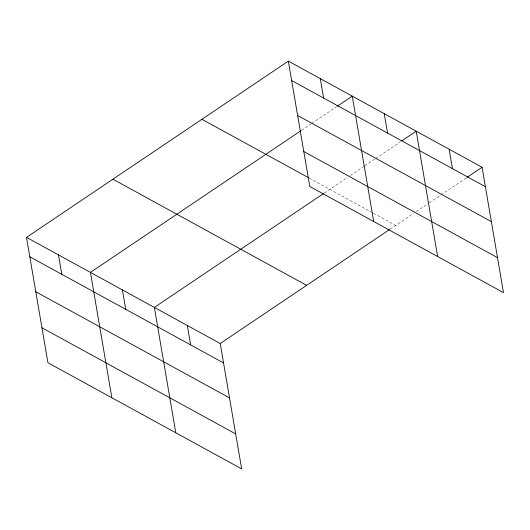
<?xml version="1.0" encoding="UTF-8"?>
<svg xmlns="http://www.w3.org/2000/svg" width="530" height="530" viewBox="0 0 530 530"><rect width="100%" height="100%" fill="white"/><g stroke="black" fill="none" stroke-linecap="round" stroke-linejoin="round"><path stroke-width="0.4" stroke-dasharray="2.65 1.99" d="M301.524 130.314L311.123 123.848M311.812 123.391L336.497 106.768M324.32 193.026L347.627 177.338M350.37 175.49L364.083 166.261M364.772 165.797L375.055 158.874M375.743 158.417L400.428 141.795M390.186 229.112L413.493 213.424M416.235 211.583L428.584 203.275M429.267 202.811L440.238 195.424M440.927 194.96L466.301 177.881M309.195 178.053L372.756 212.874M373.471 213.265L395.665 225.429"/><path stroke-width="0.79" d="M26.5 237.367L220.228 343.513L241.66 468.871L47.925 362.732L26.5 237.367L288.34 61.129L482.075 167.268L503.5 292.633L309.772 186.487L288.34 61.129M300.841 130.771L90.431 272.394L111.856 397.758M337.186 106.311L352.271 96.155L373.703 221.513M323.631 193.49L154.362 307.42L175.788 432.785M401.8 140.874L416.202 131.182L437.634 256.54M220.228 343.513L389.504 229.576M466.983 177.424L482.075 167.268M291.659 80.54L485.387 186.679M297.635 115.507L491.37 221.646M303.796 151.527L497.524 257.666M201.93 119.29L308.486 177.663M112.91 179.213L306.638 285.352M29.819 256.785L223.547 362.924M35.795 291.745L229.523 397.884M41.95 327.772L235.684 433.911M449.135 149.221L452.454 168.639M384.237 113.665L387.556 133.083M320.305 78.639L323.625 98.057M187.295 325.466L190.615 344.878M122.397 289.91L125.716 309.321M58.466 254.884L61.785 274.295"/></g></svg>
